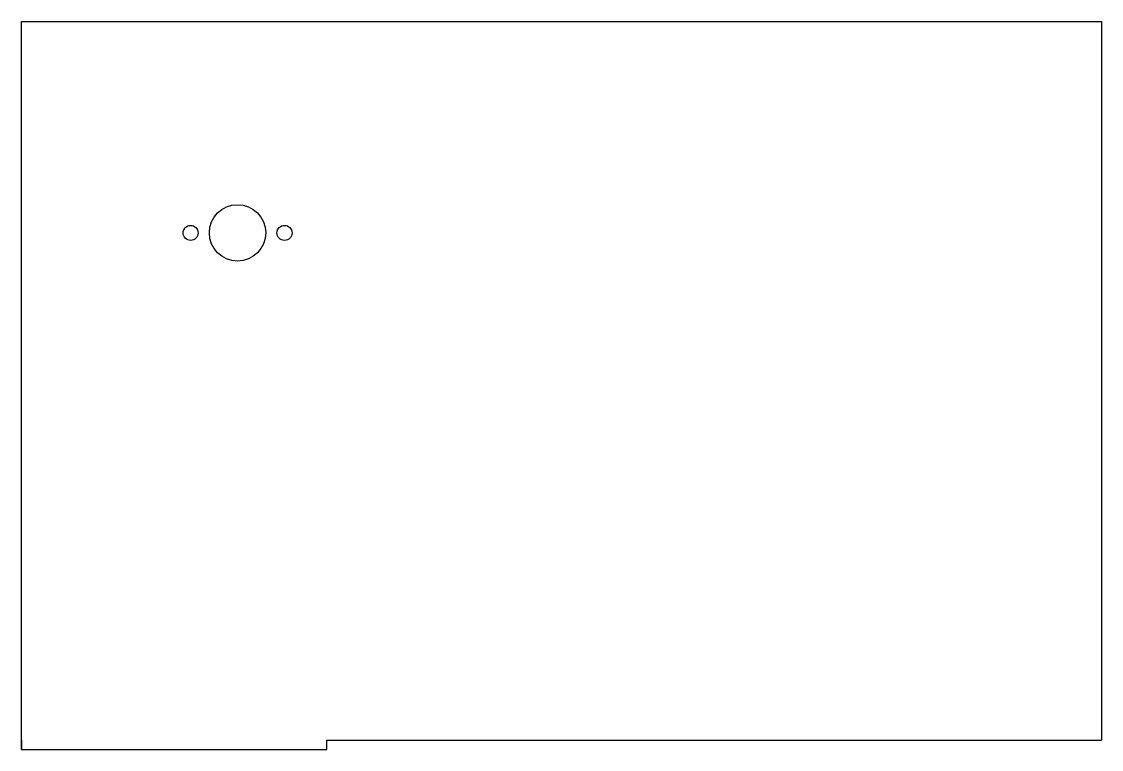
# Model space of a CAD drawing. Header units: millimetres. Extents: x 2006 to 2236, y 1590 to 1745.
import ezdxf

# ---------------------------------------------------------------- set-up
doc = ezdxf.new("R2010")
doc.units = ezdxf.units.MM

msp = doc.modelspace()

# ---------------------------------------------------------------- linework, layer by layer
for p, q in [((2005.78, 1745.49), (2235.78, 1745.49)), ((2005.78, 1592.49), (2005.78, 1745.49)), ((2235.78, 1745.49), (2235.78, 1592.49)), ((2005.78, 1590.49), (2005.78, 1700.49)), ((2005.78, 1592.49), (2005.78, 1590.49)), ((2070.78, 1590.49), (2070.78, 1592.49)), ((2070.78, 1592.49), (2235.78, 1592.49)), ((2005.78, 1590.49), (2070.78, 1590.49))]:
    msp.add_line(p, q)
for centre, radius in [((2051.78, 1700.49), 6), ((2041.78, 1700.49), 1.6), ((2061.78, 1700.49), 1.6)]:
    msp.add_circle(centre, radius)

doc.saveas('drawing.dxf')
